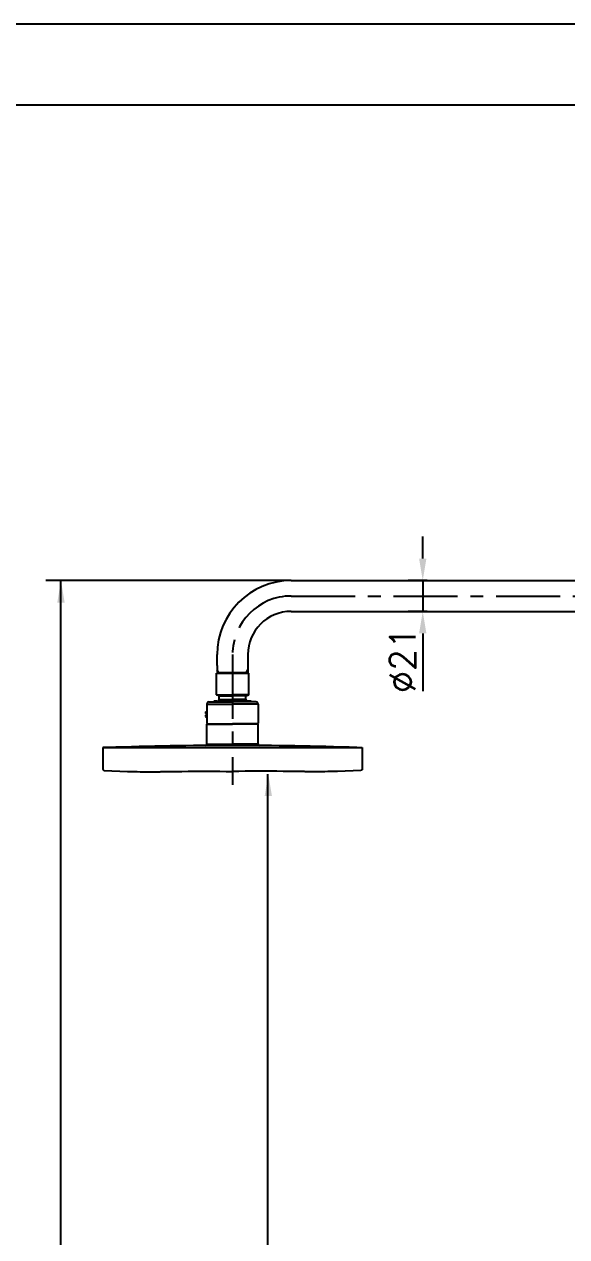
# Model space of a CAD drawing. Extents: x -4793 to -4496, y 492 to 912.
# Drawn here: x -4686.4 to -4612.3, y 746.7 to 912.1 of the extents above; entities that cross this region are included whole.
import ezdxf

# ---------------------------------------------------------------- set-up
doc = ezdxf.new("R2010")
doc.units = 0
doc.header["$LTSCALE"] = 7
doc.header["$MEASUREMENT"] = 0
doc.linetypes.add('CENTER', pattern=[2, 1.25, -0.25, 0.25, -0.25])
doc.layers.get('0').update_dxf_attribs({"color": 2, "linetype": 'CONTINUOUS'})
for name, color, linetype in [('CL', 2, 'CENTER'), ('D', 2, 'CONTINUOUS'), ('DWG', 7, 'CONTINUOUS'), ('TXT', 5, 'CONTINUOUS')]:
    doc.layers.add(name, color=color, linetype=linetype)
doc.layers.add('粗实线', color=7, linetype='CONTINUOUS', lineweight=30)
doc.styles.add('GHS', font='romans', dxfattribs={"bigfont": 'ghs'})

# ---------------------------------------------------------------- blocks, each defined once
blk = doc.blocks.new('BORDER')
blk.add_line((1.00000000000004, 0), (1.00000000000004, 1.00000000000004))

msp = doc.modelspace()

# ---------------------------------------------------------------- linework, layer by layer
for p, q in [((-4631.971176256608, 839.181441978676), (-4631.971176256608, 842.181441978676)), ((-4631.352135642439, 836.181441978676), (-4633.971176256608, 836.181441978676)), ((-4631.352135176217, 836.1814416958341), (-4633.971175790386, 836.1814416958341)), ((-4631.971176256608, 836.181441978676), (-4631.971176256608, 831.9814419786753)), ((-4631.352135642439, 831.9814419786753), (-4633.971176256608, 831.9814419786753)), ((-4631.352135176217, 831.9814416958352), (-4633.971175790386, 831.9814416958352)), ((-4631.971176256608, 828.9814419786753), (-4631.971176256608, 821.0835476885286)), ((-4655.857370129736, 823.5814419786757), (-4660.057370129733, 823.5814419786757)), ((-4659.827370129737, 823.5814419786757), (-4659.827370129737, 823.5614419786752))]:
    msp.add_line(p, q)
for points in [[(-4632.471176256608, 839.181441978676), (-4631.471176256608, 839.181441978676), (-4631.971176256608, 836.181441978676)], [(-4632.471176256608, 828.9814419786753), (-4631.471176256608, 828.9814419786753), (-4631.971176256608, 831.9814419786753)]]:
    msp.add_solid(points)
at = {"layer": 'CL'}
for p, q in [((-4649.957370129734, 834.0814419786757), (-4585.957370129736, 834.0814419786757)), ((-4657.957370129734, 826.0814419786757), (-4657.957370129734, 808.3014419786714))]:
    msp.add_line(p, q, dxfattribs=at)
msp.add_arc((-4649.957370129734, 826.0814419786757), 8, 90, 180, dxfattribs=at)
at = {"layer": 'D'}
for p, q in [((-4649.996206999989, 836.1813673099596), (-4683.440029654437, 836.1813673099596)), ((-4681.440029653464, 836.1813673099596), (-4681.430689276873, 536.7485059424743)), ((-4659.827370129737, 823.5814419786757), (-4660.057370129733, 824.0144546805668)), ((-4656.087370129731, 823.5814419786757), (-4655.857370129736, 824.0144546805686)), ((-4656.087370129731, 823.5814419786757), (-4656.087370129731, 823.5614419786752))]:
    msp.add_line(p, q, dxfattribs=at)
at = {"layer": 'D', "ltscale": 0.5}
msp.add_line((-4653.118086795832, 536.7487455078183), (-4653.118086795825, 809.7838584714564), dxfattribs=at)
at = {"layer": 'D'}
msp.add_solid([(-4681.890611595236, 833.1813673099596), (-4680.890611595236, 833.1813673099596), (-4681.390611595236, 836.1813673099596)], dxfattribs=at)
at = {"layer": 'D', "ltscale": 0.5}
msp.add_solid([(-4653.568228718043, 806.7838584714564), (-4652.568228718043, 806.7838584714564), (-4653.068228718043, 809.7838584714564)], dxfattribs=at)
at = {"layer": 'DWG'}
for p, q in [((-4649.957370129734, 836.181441978676), (-4585.957370129736, 836.181441978676)), ((-4649.957370129734, 831.9814419786753), (-4585.957370129734, 831.9814419786753)), ((-4660.057370129733, 824.5814419786757), (-4660.057370129733, 826.0814419786757)), ((-4655.857370129736, 826.0814419786757), (-4655.857370129736, 824.5814419786757)), ((-4660.057370129733, 824.5814419786757), (-4660.057370129733, 823.5614419786752)), ((-4660.167370129733, 820.5761401329792), (-4660.167370129733, 823.5614419786752)), ((-4655.747370129728, 820.5761401329792), (-4655.747370129728, 823.5614419786752)), ((-4660.167370129733, 820.5761401329792), (-4657.957370129734, 820.5761401329792)), ((-4659.767370129739, 820.4614419786749), (-4660.167370129733, 820.5761401329792)), ((-4655.747370129728, 820.5761401329792), (-4657.957370129734, 820.5761401329792)), ((-4656.147370129729, 820.4614419786749), (-4655.747370129728, 820.5761401329792)), ((-4661.457370129734, 819.3275777251247), (-4657.957370129734, 819.3275777251247)), ((-4661.457370129734, 819.3275777251247), (-4657.957370129734, 819.3275777251247)), ((-4661.457370129734, 819.3275777251247), (-4661.457370129734, 817.6075777251253)), ((-4661.157370129731, 819.6275777251258), (-4657.957370129734, 819.6275777251258)), ((-4660.507370129737, 819.7275777251243), (-4657.957370129734, 819.7275777251243)), ((-4660.507370129737, 819.7275777251243), (-4660.507370129737, 819.6275777251258)), ((-4660.507370129737, 819.7275777251243), (-4660.507370129737, 819.6275777251258)), ((-4660.507370129737, 819.7275777251243), (-4660.507370129737, 819.6275777251258)), ((-4660.217370129736, 819.7275777251243), (-4660.507370129737, 819.7275777251243)), ((-4660.11737012973, 819.7275777251243), (-4660.507370129737, 819.7275777251243)), ((-4659.767370129739, 820.4614419786749), (-4657.957370129734, 820.4614419786749)), ((-4659.767370129739, 820.4614419786749), (-4657.957370129734, 820.4614419786749)), ((-4659.767370129739, 819.9574813182835), (-4659.767370129739, 820.4614419786749)), ((-4659.767370129739, 819.9574813182835), (-4657.957370129734, 819.9574813182835)), ((-4659.767370129739, 819.9574813182835), (-4657.957370129734, 819.9574813182835)), ((-4656.147370129729, 820.4614419786749), (-4657.957370129734, 820.4614419786749)), ((-4656.147370129729, 820.4614419786749), (-4657.957370129734, 820.4614419786749)), ((-4656.147370129729, 819.9574813182835), (-4657.957370129734, 819.9574813182835)), ((-4656.147370129729, 819.9574813182835), (-4657.957370129734, 819.9574813182835)), ((-4655.407370129731, 819.7275777251243), (-4657.957370129734, 819.7275777251243)), ((-4654.757370129737, 819.6275777251258), (-4657.957370129734, 819.6275777251258)), ((-4654.457370129734, 819.3275777251247), (-4657.957370129734, 819.3275777251247)), ((-4654.457370129734, 819.3275777251247), (-4657.957370129734, 819.3275777251247)), ((-4656.147370129729, 819.9574813182835), (-4656.147370129729, 820.4614419786749)), ((-4655.797370129731, 819.7275777251243), (-4655.407370129731, 819.7275777251243)), ((-4655.697370129732, 819.7275777251243), (-4655.407370129731, 819.7275777251243)), ((-4655.407370129731, 819.7275777251243), (-4655.407370129731, 819.6275777251258)), ((-4655.407370129731, 819.7275777251243), (-4655.407370129731, 819.6275777251258)), ((-4655.407370129731, 819.7275777251243), (-4655.407370129731, 819.6275777251258)), ((-4654.457370129734, 819.3275777251247), (-4654.457370129734, 817.6075777251253)), ((-4661.657370129731, 818.2275777251243), (-4661.557370129733, 818.3275777251247)), ((-4661.657370129731, 818.2275777251243), (-4661.657370129731, 818.0275777251254)), ((-4661.657370129731, 818.0275777251254), (-4661.522623094686, 818.0275777251254)), ((-4661.657370129731, 817.8275777251247), (-4661.657370129731, 817.6275777251258)), ((-4661.657370129731, 817.8275777251247), (-4661.522623094686, 817.8275777251247)), ((-4661.657370129731, 817.6275777251258), (-4661.557370129733, 817.5275777251254)), ((-4661.637370129734, 818.2475777251248), (-4661.457370129734, 818.2475777251248)), ((-4661.637370129734, 817.6075777251253), (-4661.457370129734, 817.6075777251253)), ((-4661.557370129733, 818.3275777251247), (-4661.557370129733, 818.0275777251254)), ((-4661.557370129733, 818.3275777251247), (-4661.457370129734, 818.3275777251247)), ((-4661.557370129733, 817.8275777251247), (-4661.557370129733, 817.5275777251254)), ((-4661.557370129733, 817.5275777251254), (-4661.457370129734, 817.5275777251254)), ((-4661.522623094686, 818.0275777251254), (-4661.522623094686, 817.8275777251247)), ((-4661.457370129734, 817.6075777251253), (-4661.457370129734, 816.7275777251261)), ((-4654.457370129734, 817.6075777251253), (-4654.457370129734, 816.7275777251261)), ((-4661.457370129734, 816.6014419786616), (-4657.957370129734, 816.6014419786579)), ((-4661.457370129734, 816.6014419786616), (-4657.957370129734, 816.6014419786579)), ((-4661.457370129734, 813.8874065091122), (-4661.457370129734, 816.6014419786616)), ((-4661.357370129736, 816.6275777251258), (-4657.957370129734, 816.6275777251258)), ((-4654.557370129733, 816.6275777251258), (-4657.957370129734, 816.6275777251258)), ((-4654.457370129734, 816.6014419786616), (-4657.957370129734, 816.6014419786579)), ((-4654.457370129734, 816.6014419786616), (-4657.957370129734, 816.6014419786579)), ((-4654.457370129734, 813.8874065091122), (-4654.457370129734, 816.6014419786616)), ((-4674.975490350189, 813.4014419786517), (-4675.677370129742, 813.4014419786517)), ((-4675.677370129742, 813.4014419786517), (-4675.677370129742, 810.4918958202916)), ((-4675.677370129742, 813.4014419786517), (-4640.237370129718, 813.4014419786517)), ((-4661.457370129734, 813.8874065091122), (-4657.957370129734, 813.8874065091122)), ((-4654.457370129734, 813.8874065091122), (-4657.957370129734, 813.8874065091122)), ((-4640.939249909279, 813.4014419786517), (-4640.237370129718, 813.4014419786517)), ((-4640.237370129718, 813.4014419786517), (-4640.237370129718, 810.4918958202916)), ((-4675.677367984543, 810.4918958202916), (-4675.677363087183, 810.4915901190916)), ((-4675.487805413424, 810.2921389058911), (-4672.305740234602, 810.1432541393906)), ((-4640.426934846037, 810.2921389058911), (-4643.609000024859, 810.1432541393906)), ((-4640.237372274918, 810.4918958202916), (-4640.237377172278, 810.4915901190916))]:
    msp.add_line(p, q, dxfattribs=at)
at = {"layer": 'DWG', "ltscale": 0.5}
msp.add_line((-4655.857370129736, 824.5814419786757), (-4655.857370129736, 823.5614419786752), dxfattribs=at)
at = {"layer": 'DWG'}
for centre, radius, start, end in [((-4649.957370129734, 826.0814419786757), 10.1, 90, 180), ((-4661.157370129731, 819.3275777251247), 0.3, 90, 180), ((-4657.957370129734, 818.381441978675), 2.4, 138.952608126481, 145.8826377697869), ((-4657.957370129734, 818.381441978675), 2.4, 34.11736223021317, 41.047391873519), ((-4654.757370129737, 819.3275777251247), 0.3, 0, 90), ((-4661.357370129736, 816.7275777251261), 0.1, 180, 270), ((-4654.557370129733, 816.7275777251261), 0.1, 270, 0), ((-4657.957370129749, 326.201441978711), 487.49999999994, 90, 91.99882201651744), ((-4661.657370129746, 813.8874065091104), 0.2, 270.4346860252415, 1.042204158021965e-10), ((-4657.957370129719, 326.201441978711), 487.49999999994, 88.00117798348256, 90), ((-4654.257370129722, 813.8874065091104), 0.2, 179.9999999998958, 269.5653139747584)]:
    msp.add_arc(centre, radius, start, end, dxfattribs=at)
at = {"layer": 'DWG', "ltscale": 0.5}
msp.add_arc((-4649.957370129734, 826.0814419786757), 5.9, 90, 180, dxfattribs=at)
at = {"layer": 'DWG'}
for points in [[(-4675.677367745382, 810.4915901117902), (-4675.663021682987, 810.4175023068119), (-4675.622443094246, 810.3542042775489), (-4675.561024280985, 810.3102050634889), (-4675.487805413424, 810.2921389058911)], [(-4672.305740234602, 810.1432541393906), (-4668.799028708963, 810.1018589190107), (-4668.731317081045, 810.1021557893719), (-4668.663760393647, 810.1025280274889), (-4668.596358461109, 810.102974470431), (-4668.529111085947, 810.1034939596911), (-4668.462018059545, 810.1040853414515), (-4668.395079162787, 810.1047474665911), (-4668.328294166582, 810.1054791909091), (-4668.261662832629, 810.1062793752308), (-4668.195184913726, 810.1071468854907), (-4668.128860154422, 810.1080805928714), (-4668.062688291422, 810.1090793739104), (-4667.996669053966, 810.1101421106696), (-4667.930802164286, 810.1112676907314), (-4667.865087337988, 810.1124550073519), (-4667.799524284266, 810.1137029595911), (-4667.734112706305, 810.1150104523504), (-4667.668852301424, 810.1163763965114), (-4667.603742761385, 810.1177997089499), (-4667.538783772543, 810.1192793127511), (-4665.344905007267, 810.1226904177702)], [(-4665.344905007267, 810.1226904177702), (-4665.265327151108, 810.1251054339109), (-4665.186053253245, 810.1276283215911), (-4665.107080235968, 810.1302558624111), (-4665.028405048506, 810.1329848743108), (-4664.950023854566, 810.1358122601496), (-4664.871931492366, 810.1387351543317), (-4657.957370129734, 810.1417507359101)], [(-4650.569835252201, 810.1226904177702), (-4650.64941310836, 810.1251054339109), (-4650.728687006216, 810.1276283215911), (-4650.8076600235, 810.1302558624111), (-4650.886335210962, 810.1329848743108), (-4650.964716404902, 810.1358122601496), (-4651.042808767103, 810.1387351543317), (-4657.957370129734, 810.1417507359101)], [(-4643.609000024859, 810.1432541393906), (-4647.115711550498, 810.1018589190107), (-4647.183423178423, 810.1021557893719), (-4647.250979865821, 810.1025280274889), (-4647.318381798359, 810.102974470431), (-4647.385629173521, 810.1034939596911), (-4647.452722199916, 810.1040853414515), (-4647.519661096681, 810.1047474665911), (-4647.586446092879, 810.1054791909091), (-4647.653077426839, 810.1062793752308), (-4647.719555345742, 810.1071468854907), (-4647.785880105039, 810.1080805928714), (-4647.852051968039, 810.1090793739104), (-4647.918071205502, 810.1101421106696), (-4647.983938095182, 810.1112676907314), (-4648.04965292148, 810.1124550073519), (-4648.115215975202, 810.1137029595911), (-4648.180627553156, 810.1150104523504), (-4648.245887958037, 810.1163763965114), (-4648.310997498076, 810.1177997089499), (-4648.375956486918, 810.1192793127511), (-4650.569835252201, 810.1226904177702)], [(-4640.237372514079, 810.4915901117902), (-4640.251718576481, 810.4175023068119), (-4640.292297165222, 810.3542042775489), (-4640.353715978483, 810.3102050634889), (-4640.426934846037, 810.2921389058911)]]:
    msp.add_spline(points, degree=3, dxfattribs=at)
at = {"layer": 'TXT'}
msp.add_line((-4780.435415056842, 901.0926336357084), (-4506.435415056842, 901.0926336357084), dxfattribs=at)
at = {"layer": '粗实线', "color": 0}
for q in [(-4660.167370129733, 823.5614419786752), (-4655.747370129728, 823.5614419786752)]:
    msp.add_line((-4657.957370129734, 823.5614419786752), q, dxfattribs=at)

# ---------------------------------------------------------------- block references
at = {"xscale": 420, "yscale": 297, "zscale": 420, "rotation": 90}
msp.add_blockref('BORDER', (-4496.435415056842, 492.092633635707), dxfattribs=at)

# ---------------------------------------------------------------- texts
at = {"insert": (-4634.721176256615, 825.351420938895), "char_height": 3.5, "attachment_point": 5, "rotation": 90, "style": 'GHS'}
msp.add_mtext('%%C21', dxfattribs=at)

doc.saveas('drawing.dxf')
